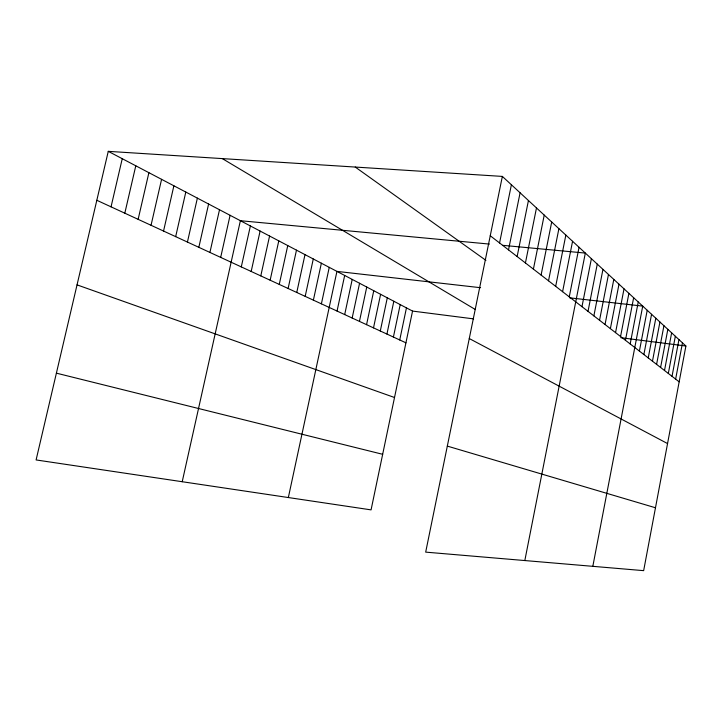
<?xml version="1.0" encoding="UTF-8"?>
<svg xmlns="http://www.w3.org/2000/svg" width="722" height="722" viewBox="0 0 722 722"><rect width="100%" height="100%" fill="white"/><g stroke="black" fill="none" stroke-linecap="round" stroke-linejoin="round"><path stroke-width="1.08" d="M675.639 379.104L682.471 342.851M502.359 176.412L685.9 346.018L643.654 570.651L425.682 552.131L502.359 176.412L108.264 151.349L36.1 459.941L371.072 509.876L412.551 311.083L108.264 151.349M652.471 361.19L659.926 322.021M656.596 364.375L663.933 325.721M660.603 367.48L667.841 329.331M664.511 370.503L671.64 332.842M668.319 373.445L675.341 336.262M672.029 376.315L678.951 339.602M592.825 566.337L642.724 306.119L569.586 297.816M639.394 351.082L647.21 310.27M643.88 354.547L651.569 314.296M648.23 357.913L655.802 318.212M615.55 332.643L624.025 288.836M620.568 336.524L628.898 293.349M625.442 340.297L633.645 297.726M630.18 343.952L638.248 301.986M593.872 315.884L602.951 269.369M599.549 320.27L608.466 274.468M605.045 324.521L613.808 279.405M610.379 328.636L618.989 284.188M524.822 560.552L585.325 253.079L502.656 245.318M581.977 306.679L591.39 258.684M588.024 311.353L597.265 264.117M555.678 286.345L565.849 235.083M562.591 291.688L572.564 241.292M569.27 296.85L579.053 247.285M533.405 269.125L544.226 215.102M541.094 275.073L551.698 222.006M548.521 280.804L558.9 228.657M517.132 256.545L528.441 200.517M525.426 262.952L536.482 207.945M499.57 242.953L511.393 184.769M508.523 249.884L520.084 192.792M399.735 339.972L406.45 307.879M380.295 331.001L387.29 297.825M386.929 334.06L393.824 301.255M393.409 337.048L400.205 304.603M359.448 321.389L366.749 287.04M366.559 324.674L373.761 290.713M373.509 327.878L380.602 294.314M337.048 311.056L344.674 275.452M344.692 314.584L352.21 279.405M352.165 318.032L359.565 283.268M313.384 300.144L321.371 263.214M321.389 303.836L329.25 267.357M288.349 497.548L336.939 271.391L480.59 287.708M296.76 292.482L304.991 254.622M305.18 296.363L313.285 258.972M270.145 280.208L278.782 240.859M279.252 284.405L287.753 245.57M288.114 288.493L296.48 250.155M251.175 271.463L260.11 231.058M260.786 275.894L269.577 236.031M182.215 481.727L240.381 220.706L489.426 244.081M241.292 266.905L250.381 225.95M209.921 252.438L219.506 209.741M220.679 257.402L230.092 215.3M187.431 242.069L197.377 198.126M198.839 247.33L208.604 204.019M163.551 231.049L173.885 185.798M175.672 236.645L185.807 192.052M151.042 225.291L161.584 179.336M124.816 213.189L135.79 165.798M138.137 219.335L148.894 172.675M111.044 206.844L122.253 158.687M412.551 311.083L473.578 318.88M620.776 337.697L685.9 346.018M56.397 373.157L382.669 454.3M447.315 446.097L655.486 507.765M77.037 284.874L394.519 397.506M96.82 200.283L405.935 342.824M469.273 338.546L667.552 443.57M222.313 158.605L475.446 309.585M355.242 167.053L485.915 260.362M490.247 235.751L679.167 381.83"/></g></svg>
